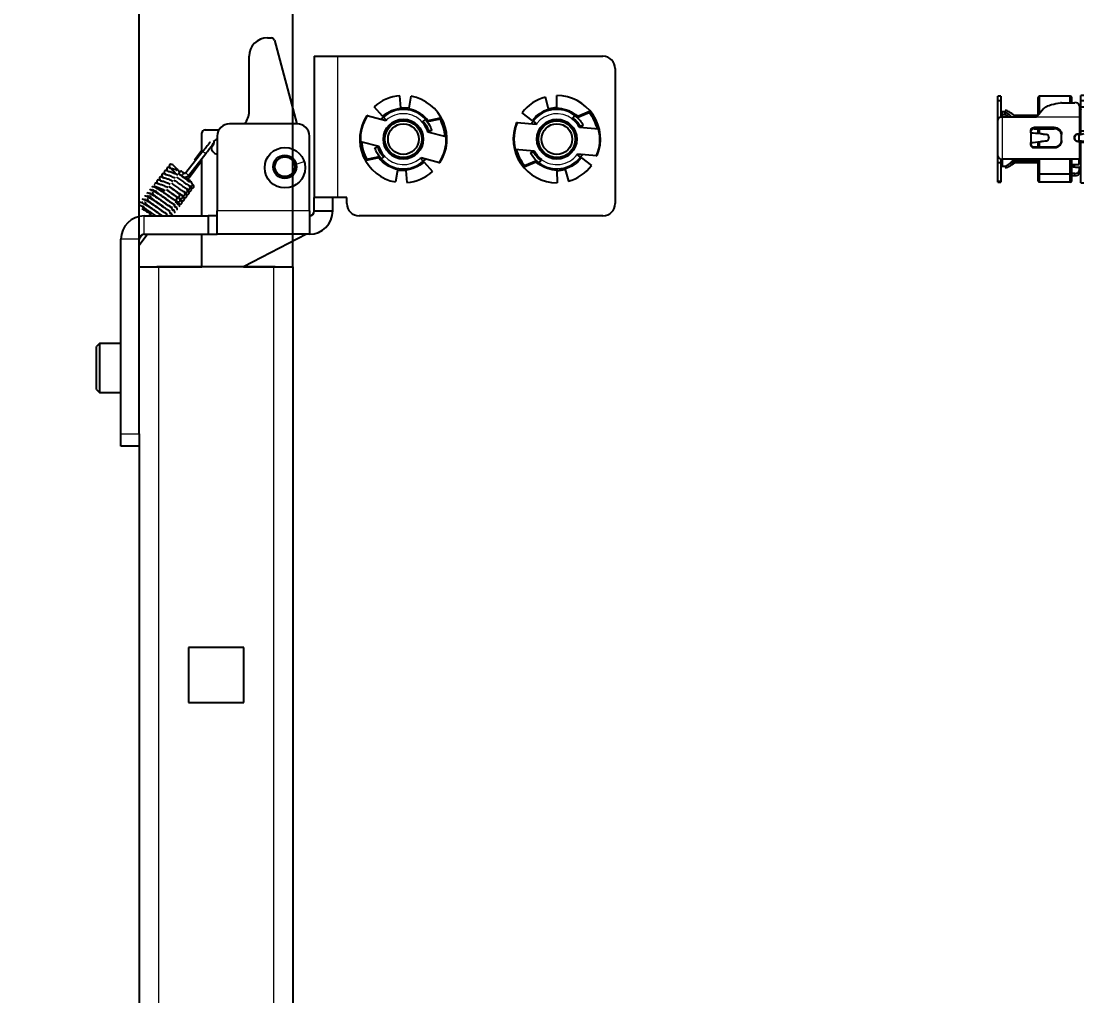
# Model space of a CAD drawing. Header units: millimetres. Extents: x -656 to 1253, y 650 to 1898.
# Drawn here: x 322.5 to 495.5, y 1626.6 to 1785.4 of the extents above; entities that cross this region are included whole.
import ezdxf

# ---------------------------------------------------------------- set-up
doc = ezdxf.new("R2010")
doc.units = ezdxf.units.MM
doc.layers.add('FORMAT', color=7, linetype='Continuous')
doc.styles.add('SLDTEXTSTYLE0', font='TXT', dxfattribs={"width": 0.75})
doc.dimstyles.new('SLDDIMSTYLE1', dxfattribs={"dimtxt": 20, "dimasz": 10, "dimexe": 0, "dimexo": 0.0625, "dimgap": 5, "dimtad": 2, "dimdec": 1, "dimrnd": 1e-09, "dimzin": 12, "dimdsep": 46, "dimtxsty": 'SLDTEXTSTYLE0', "dimsah": 1, "dimcen": 0.09, "dimadec": 0, "dimazin": 3, "dimtfac": 1, "dimtmove": 0, "dimatfit": 0, "dimfxl": 0, "dimfrac": 2, "dimtolj": 1, "dimtzin": 12, "dimarcsym": 0})

# ---------------------------------------------------------------- blocks, each defined once
blk = doc.blocks.new('_D_6')
at = {"layer": 'FORMAT'}
for p, q in [((341.72, 1810.47), (322.49, 1810.47)), ((341.72, 1745.37), (341.72, 1811.47)), ((341.72, 1810.47), (366.72, 1810.47)), ((366.72, 1745.37), (366.72, 1811.47)), ((366.72, 1810.47), (385.95, 1810.47))]:
    blk.add_line(p, q, dxfattribs=at)
for points in [[(341.72, 1810.47), (331.72, 1812.01), (331.72, 1808.93)], [(366.72, 1810.47), (376.72, 1808.93), (376.72, 1812.01)]]:
    blk.add_solid(points, dxfattribs=at)
at = {"layer": 'FORMAT', "insert": (339.44, 1836.25), "char_height": 20, "attachment_point": 1, "style": 'SLDTEXTSTYLE0'}
blk.add_mtext('25', dxfattribs=at)

msp = doc.modelspace()

# ---------------------------------------------------------------- linework, layer by layer
at = {"color": 7, "linetype": 'Continuous', "lineweight": 25}
for p, q in [((362.61, 1782.66), (363.22, 1782.66)), ((363.71, 1782.29), (367.38, 1768.66)), ((359.61, 1770.66), (359.61, 1779.66)), ((370.22, 1779.66), (370.22, 1756.66)), ((370.22, 1779.66), (374.02, 1779.66)), ((374.02, 1779.66), (417.22, 1779.66)), ((419.22, 1777.66), (419.22, 1755.66)), ((384.32, 1771.25), (384.16, 1773.23)), ((385.65, 1771.18), (386.01, 1773.14)), ((408.38, 1771.09), (407.86, 1773.01)), ((409.7, 1771.27), (409.7, 1773.26)), ((482.03, 1773.16), (481.53, 1773.16)), ((481.53, 1772.4), (481.53, 1773.16)), ((482.03, 1772.4), (481.53, 1772.4)), ((481.53, 1769.33), (481.53, 1772.4)), ((482.03, 1773.16), (482.03, 1772.4)), ((482.03, 1772.4), (482.03, 1769.74)), ((488.24, 1773.16), (488.13, 1772.96)), ((488.13, 1772.96), (488.24, 1773.16)), ((488.13, 1770.11), (488.13, 1772.96)), ((488.24, 1773.16), (488.24, 1770.24)), ((493.33, 1773.16), (488.24, 1773.16)), ((491.93, 1772.1), (494.08, 1772.1)), ((493.53, 1773.04), (493.33, 1773.16)), ((493.33, 1772.1), (493.33, 1773.16)), ((493.33, 1773.16), (493.53, 1773.04)), ((493.53, 1773.04), (493.53, 1772.1)), ((495.53, 1773.26), (495.03, 1773.26)), ((495.03, 1772.48), (495.03, 1773.26)), ((495.03, 1771.43), (495.03, 1772.48)), ((495.03, 1772.48), (495.53, 1772.48)), ((381.34, 1769.91), (379.97, 1771.43)), ((385.6, 1771.21), (384.37, 1771.28)), ((405.7, 1769.22), (404.07, 1770.46)), ((409.65, 1771.29), (408.43, 1771.12)), ((412.78, 1770.17), (412.66, 1770.02)), ((412.78, 1770.17), (413.11, 1769.9)), ((412.87, 1769.81), (415.04, 1770.71)), ((414.98, 1770.47), (413.02, 1769.65)), ((414.98, 1770.47), (415.04, 1770.71)), ((482.73, 1770.62), (482.23, 1770.62)), ((482.23, 1770.62), (482.23, 1770.16)), ((482.23, 1770.16), (482.73, 1770.16)), ((482.73, 1770.16), (482.73, 1770.62)), ((488.98, 1771.1), (487.83, 1769.76)), ((494.83, 1771.6), (494.83, 1769.76)), ((495.03, 1767.45), (495.03, 1771.43)), ((495.03, 1771.43), (495.53, 1771.43)), ((367.42, 1768.66), (356.42, 1768.66)), ((378.89, 1769.94), (378.77, 1770.02)), ((381.85, 1769.15), (378.84, 1769.96)), ((381.04, 1769.37), (381.48, 1769.76)), ((381.34, 1769.91), (381.48, 1769.76)), ((381.48, 1769.76), (381.94, 1769.24)), ((381.81, 1769.39), (381.62, 1769.21)), ((388.33, 1769.4), (387.81, 1768.93)), ((388.09, 1768.87), (387.9, 1768.83)), ((387.92, 1769.04), (387.97, 1769.05)), ((388.47, 1769.54), (388.33, 1769.4)), ((388.47, 1769.54), (388.74, 1769.21)), ((388.49, 1769.16), (390.79, 1769.65)), ((390.69, 1769.42), (388.61, 1768.98)), ((390.69, 1769.42), (390.79, 1769.65)), ((403.28, 1768.8), (403.15, 1768.85)), ((406.34, 1768.57), (403.24, 1768.8)), ((405.51, 1768.63), (405.86, 1769.1)), ((405.7, 1769.22), (405.86, 1769.1)), ((405.86, 1769.1), (406.42, 1768.67)), ((406.26, 1768.79), (406.1, 1768.58)), ((406.35, 1768.73), (406.19, 1768.58)), ((412.66, 1770.02), (412.24, 1769.46)), ((412.33, 1769.58), (412.38, 1769.6)), ((412.53, 1769.45), (412.35, 1769.37)), ((481.54, 1769.33), (481.53, 1769.33)), ((481.53, 1769.24), (481.53, 1769.33)), ((481.53, 1763.38), (481.53, 1769.24)), ((487.83, 1769.76), (482.23, 1769.76)), ((484.23, 1769.76), (484.23, 1770.02)), ((488.05, 1770.02), (484.23, 1770.02)), ((495.03, 1770), (494.87, 1769.96)), ((351.92, 1763.98), (351.92, 1767.16)), ((352.42, 1767.66), (354.69, 1767.66)), ((391.71, 1766.51), (388.71, 1767.32)), ((389.36, 1767.58), (388.88, 1767.43)), ((416.53, 1767.8), (413.42, 1768.04)), ((414.02, 1768.41), (413.57, 1768.18)), ((486.93, 1767.2), (486.93, 1767.58)), ((486.93, 1767.2), (486.93, 1765.61)), ((490.73, 1768.05), (487.43, 1768.05)), ((487.43, 1767.86), (490.73, 1767.86)), ((488.13, 1767.13), (488.13, 1767.86)), ((488.24, 1767.86), (488.24, 1767.11)), ((491.93, 1765.93), (491.93, 1766.89)), ((494.58, 1767.04), (494.83, 1767.04)), ((494.58, 1766.95), (494.83, 1766.95)), ((494.73, 1766.95), (494.73, 1765.81)), ((495.53, 1767.45), (495.03, 1767.45)), ((495.03, 1767.08), (495.03, 1767.45)), ((354.42, 1766.66), (354.42, 1754.46)), ((369.42, 1754.46), (369.42, 1766.66)), ((377.73, 1765.8), (380.74, 1765)), ((486.93, 1765.22), (486.93, 1765.61)), ((488.13, 1764.88), (488.13, 1765.72)), ((488.24, 1765.73), (488.24, 1764.88)), ((489.21, 1765.87), (489.27, 1765.87)), ((489.85, 1766.41), (489.85, 1766.37)), ((494.03, 1766.33), (494.03, 1766.49)), ((494.58, 1765.81), (494.83, 1765.81)), ((494.58, 1765.77), (494.83, 1765.77)), ((495.03, 1765.76), (495.03, 1765.6)), ((495.53, 1765.6), (495.03, 1765.6)), ((495.03, 1759.06), (495.03, 1765.6)), ((352.08, 1764.18), (349.29, 1760.65)), ((349.76, 1760.28), (352.55, 1763.81)), ((351.92, 1764.29), (350.71, 1762.75)), ((352.55, 1763.81), (352.55, 1763.81)), ((378.76, 1762.89), (380.83, 1763.33)), ((380.08, 1764.74), (380.56, 1764.88)), ((381.12, 1762.91), (381.64, 1763.38)), ((381.35, 1763.45), (381.55, 1763.49)), ((381.53, 1763.28), (381.48, 1763.27)), ((402.92, 1764.51), (406.02, 1764.28)), ((405.43, 1763.9), (405.87, 1764.13)), ((413.58, 1763.22), (413.02, 1763.64)), ((413.1, 1763.75), (416.2, 1763.52)), ((413.1, 1763.59), (413.25, 1763.74)), ((413.18, 1763.52), (413.34, 1763.73)), ((413.94, 1763.69), (413.58, 1763.22)), ((416.16, 1763.52), (416.29, 1763.46)), ((481.53, 1762.31), (481.53, 1763.38)), ((487.43, 1764.88), (490.73, 1764.88)), ((490.73, 1764.74), (487.43, 1764.74)), ((349.9, 1759.96), (351.92, 1762.69)), ((351.92, 1753.66), (351.92, 1763.01)), ((380.95, 1763.16), (378.65, 1762.67)), ((378.65, 1762.67), (378.76, 1762.89)), ((380.97, 1762.78), (380.7, 1763.1)), ((380.97, 1762.78), (381.12, 1762.91)), ((387.97, 1762.55), (387.5, 1763.07)), ((387.6, 1763.16), (390.6, 1762.36)), ((387.63, 1762.93), (387.83, 1763.1)), ((388.4, 1762.95), (387.97, 1762.55)), ((388.1, 1762.41), (387.97, 1762.55)), ((388.1, 1762.41), (389.47, 1760.88)), ((390.56, 1762.37), (390.68, 1762.29)), ((406.57, 1762.51), (404.41, 1761.6)), ((404.41, 1761.6), (404.47, 1761.84)), ((404.47, 1761.84), (406.42, 1762.66)), ((406.66, 1762.14), (406.34, 1762.41)), ((406.66, 1762.14), (406.78, 1762.3)), ((406.78, 1762.3), (407.21, 1762.86)), ((406.91, 1762.87), (407.1, 1762.94)), ((407.12, 1762.74), (407.07, 1762.72)), ((413.74, 1763.1), (413.58, 1763.22)), ((413.74, 1763.1), (415.37, 1761.86)), ((482.03, 1762.31), (481.53, 1762.31)), ((481.53, 1759.24), (481.53, 1762.31)), ((482.03, 1762.93), (482.03, 1762.31)), ((482.03, 1762.31), (482.03, 1759.24)), ((484.23, 1762.91), (482.23, 1762.91)), ((482.73, 1761.69), (482.23, 1761.69)), ((484.23, 1762.3), (483.55, 1762.3)), ((487.83, 1762.55), (483.83, 1762.55)), ((494.83, 1762.91), (484.23, 1762.91)), ((488.05, 1762.3), (484.23, 1762.3)), ((487.83, 1762.91), (487.83, 1762.55)), ((488.13, 1762.21), (487.83, 1762.55)), ((487.84, 1762.91), (488.13, 1762.58)), ((488.13, 1760.56), (488.13, 1762.91)), ((488.24, 1762.91), (488.24, 1760.48)), ((493.33, 1760.48), (493.33, 1762.91)), ((493.53, 1762.91), (493.53, 1760.53)), ((493.53, 1762.01), (494.73, 1762.01)), ((494.73, 1762.93), (494.73, 1762.01)), ((495.03, 1762.32), (494.73, 1762.38)), ((495.03, 1762.06), (494.73, 1762.15)), ((494.83, 1762.36), (494.83, 1762.91)), ((494.83, 1761.08), (494.83, 1761.53)), ((348.17, 1760.51), (348.56, 1760.21)), ((348.93, 1760.68), (348.54, 1760.99)), ((348.56, 1760.21), (348.64, 1760.14)), ((349.01, 1760.61), (348.93, 1760.68)), ((349.29, 1760.65), (349.29, 1760.65)), ((383.79, 1761.13), (383.43, 1759.18)), ((383.84, 1761.1), (385.07, 1761.04)), ((385.13, 1761.06), (385.28, 1759.08)), ((409.74, 1761.04), (409.75, 1759.06)), ((409.8, 1761.02), (411.02, 1761.19)), ((411.06, 1761.22), (411.59, 1759.31)), ((488.24, 1760.48), (488.13, 1760.56)), ((488.13, 1759.36), (488.13, 1760.56)), ((493.33, 1760.48), (488.24, 1760.48)), ((488.24, 1760.48), (488.24, 1759.16)), ((493.53, 1760.53), (493.33, 1760.48)), ((493.33, 1759.16), (493.33, 1760.48)), ((494.08, 1760.58), (493.53, 1760.58)), ((493.53, 1760.53), (493.53, 1759.27)), ((493.53, 1760.21), (494.08, 1760.21)), ((494.83, 1761.08), (494.83, 1760.71)), ((344.25, 1758.89), (344.2, 1758.86)), ((344.2, 1758.52), (344.25, 1758.47)), ((344.88, 1757.95), (344.87, 1758.1)), ((482.03, 1759.24), (481.53, 1759.24)), ((481.53, 1759.16), (481.53, 1759.24)), ((481.53, 1759.16), (482.03, 1759.16)), ((482.03, 1759.24), (482.03, 1759.16)), ((488.13, 1759.36), (488.24, 1759.16)), ((488.24, 1759.16), (488.13, 1759.36)), ((488.13, 1759.36), (488.13, 1759.36)), ((493.33, 1759.16), (488.24, 1759.16)), ((493.33, 1759.16), (493.53, 1759.27)), ((493.53, 1759.27), (493.33, 1759.16)), ((495.03, 1759.06), (495.53, 1759.06)), ((342.59, 1756.48), (342.64, 1756.43)), ((342.99, 1756.99), (343.04, 1756.94)), ((343.4, 1757.5), (343.44, 1757.45)), ((343.68, 1756.42), (343.67, 1756.56)), ((343.8, 1758.01), (343.85, 1757.96)), ((344.08, 1756.93), (344.07, 1757.08)), ((344.48, 1757.44), (344.47, 1757.59)), ((374.02, 1756.66), (370.22, 1756.66)), ((370.22, 1754.46), (370.22, 1756.66)), ((373.22, 1754.46), (373.22, 1756.66)), ((375.52, 1756.66), (374.02, 1756.66)), ((375.52, 1755.66), (375.52, 1756.66)), ((341.79, 1755.45), (341.83, 1755.41)), ((342.11, 1754.88), (342.15, 1754.84)), ((342.19, 1755.97), (342.24, 1755.92)), ((342.88, 1755.39), (342.87, 1755.54)), ((343.28, 1755.91), (343.27, 1756.05)), ((347.1, 1754.98), (347.04, 1755.03)), ((347.67, 1755.15), (347.85, 1755.07)), ((342.52, 1753.66), (352.92, 1753.66)), ((343.03, 1754.32), (343.41, 1754.02)), ((343.39, 1753.79), (343.51, 1753.71)), ((343.41, 1754.02), (343.49, 1753.95)), ((343.52, 1753.67), (343.51, 1753.66)), ((344.14, 1753.66), (344.16, 1753.81)), ((346.33, 1753.64), (346.22, 1753.7)), ((346.3, 1753.71), (346.46, 1753.62)), ((352.92, 1753.66), (352.92, 1750.66)), ((354.42, 1753.66), (352.92, 1753.66)), ((354.42, 1750.66), (354.42, 1754.46)), ((369.42, 1754.46), (369.42, 1750.66)), ((370.22, 1754.46), (373.22, 1754.46)), ((417.22, 1753.66), (377.52, 1753.66)), ((338.72, 1718.16), (338.72, 1749.86)), ((342.25, 1750.61), (341.72, 1749.9)), ((341.72, 1718.16), (341.72, 1749.86)), ((341.79, 1750.17), (342.04, 1750.5)), ((341.83, 1749.04), (343.02, 1750.65)), ((342.52, 1750.66), (352.92, 1750.66)), ((351.92, 1745.36), (351.92, 1750.66)), ((352.92, 1750.66), (354.42, 1750.66)), ((369.42, 1750.66), (354.42, 1750.66)), ((368.92, 1750.66), (358.68, 1745.36)), ((341.72, 1748.89), (341.83, 1749.04)), ((341.83, 1749.04), (341.83, 1749.04)), ((341.72, 1745.36), (344.82, 1745.36)), ((344.82, 1745.37), (344.57, 1745.36)), ((344.82, 1745.37), (351.92, 1745.37)), ((363.62, 1745.36), (344.82, 1745.36)), ((358.7, 1745.37), (363.62, 1745.37)), ((363.62, 1745.36), (366.72, 1745.36)), ((366.72, 1745.36), (366.72, 873.73)), ((335.22, 1732.86), (334.72, 1732.36)), ((334.72, 1725.36), (334.72, 1732.36)), ((338.72, 1732.86), (335.22, 1732.86)), ((335.22, 1732.86), (335.22, 1724.86)), ((334.72, 1725.36), (335.22, 1724.86)), ((335.22, 1724.86), (338.72, 1724.86)), ((338.72, 1716.16), (338.72, 1718.16)), ((341.72, 1718.16), (341.72, 1716.16)), ((341.72, 1716.16), (338.72, 1716.16)), ((341.72, 1716.16), (341.72, 881.36)), ((358.72, 1683.36), (349.72, 1683.36)), ((349.72, 1683.36), (349.72, 1674.36)), ((358.72, 1674.36), (358.72, 1683.36)), ((349.72, 1674.36), (358.72, 1674.36))]:
    msp.add_line(p, q, dxfattribs=at)
at = {"color": 8, "linetype": 'Continuous', "lineweight": 18}
for p, q in [((374.02, 1779.66), (374.02, 1756.66)), ((482.23, 1769.76), (482.23, 1762.91)), ((494.83, 1769.76), (487.83, 1769.76)), ((494.83, 1767.04), (494.83, 1769.76)), ((487.43, 1768.05), (487.43, 1767.86)), ((490.73, 1767.86), (490.73, 1768.05)), ((494.58, 1767.04), (494.58, 1766.95)), ((494.58, 1765.81), (494.58, 1765.77)), ((494.83, 1762.91), (494.83, 1765.77)), ((352.08, 1764.18), (352.08, 1764.18)), ((487.43, 1764.88), (487.43, 1764.74)), ((490.73, 1764.74), (490.73, 1764.88)), ((367.27, 1762.09), (368.59, 1762.5)), ((482.23, 1762.55), (482.23, 1762.3)), ((494.08, 1760.21), (494.08, 1760.58)), ((342.52, 1750.66), (342.52, 1753.66)), ((369.42, 1754.46), (354.42, 1754.46)), ((341.72, 1749.86), (338.72, 1749.86)), ((344.82, 1745.36), (344.82, 1745.37)), ((344.82, 1745.36), (344.82, 885.98)), ((363.62, 1745.36), (363.62, 1745.37)), ((363.62, 870.83), (363.62, 1745.36)), ((338.72, 1718.16), (341.72, 1718.16))]:
    msp.add_line(p, q, dxfattribs=at)
at = {"color": 7, "linetype": 'Continuous', "lineweight": 25, "flags": 128}
for points in [[(482.23, 1770.02), (482.09, 1770.01), (482.03, 1769.99)], [(482.23, 1762.55), (482.09, 1762.56), (482.03, 1762.58)], [(482.23, 1762.3), (482.09, 1762.31), (482.03, 1762.32)], [(343.01, 1750.66), (343.02, 1750.65), (343.01, 1750.66)]]:
    msp.add_lwpolyline(points, dxfattribs=at)
at = {"color": 8, "linetype": 'Continuous', "lineweight": 18, "flags": 128}
for points in [[(494.01, 1762.01), (494.01, 1761.96), (494, 1761.81), (493.99, 1761.67), (493.99, 1761.57), (493.99, 1761.57), (493.99, 1761.57)], [(348.56, 1760.21), (348.56, 1760.21), (348.57, 1760.22), (348.62, 1760.27), (348.68, 1760.34), (348.75, 1760.43), (348.82, 1760.52), (348.88, 1760.6), (348.92, 1760.65), (348.93, 1760.68)], [(343.52, 1753.67), (343.52, 1753.67), (343.54, 1753.66)]]:
    msp.add_lwpolyline(points, dxfattribs=at)
at = {"color": 7, "linetype": 'Continuous', "lineweight": 25}
for centre, radius in [((384.72, 1766.16), 3.25), ((384.72, 1766.16), 3), ((384.72, 1766.16), 2.5), ((409.72, 1766.16), 3.25), ((409.72, 1766.16), 3), ((409.72, 1766.16), 2.5), ((365.44, 1761.51), 3.3), ((365.42, 1761.66), 1.9), ((365.42, 1761.66), 1.61)]:
    msp.add_circle(centre, radius, dxfattribs=at)
for centre, radius, start, end in [((362.61, 1779.66), 3, 90, 180), ((363.22, 1782.16), 0.5, 15.0795, 90), ((417.22, 1777.66), 2, 0, 90), ((384.72, 1766.16), 7.1, 94.5192, 132.0192), ((384.72, 1766.16), 7.1, 327.0192, 79.5192), ((409.72, 1766.16), 7.1, 105.2121, 142.7121), ((409.72, 1766.16), 7.1, 337.7121, 90.2121), ((491.93, 1771), 1.1, 89.9618, 100.1433), ((494.18, 1771.45), 0.665, 13.4486, 98.9562), ((356.61, 1770.66), 3, 318.1897, 0), ((384.72, 1766.16), 4.85, 42.0192, 132.0192), ((409.72, 1766.16), 4.85, 52.7121, 142.7121), ((409.72, 1766.16), 6.8, 14.1439, 39.3765), ((409.72, 1766.16), 7, 13.5992, 40.5992), ((356.42, 1766.66), 2, 90, 180), ((367.42, 1766.66), 2, 0, 90), ((384.72, 1766.16), 7.1, 147.0192, 259.5192), ((384.72, 1766.16), 7, 147.1321, 182.9064), ((384.72, 1766.16), 4.15, 132.0192, 133.8162), ((384.72, 1766.16), 4.15, 16.2223, 42.0192), ((384.72, 1766.16), 6.8, 3.4511, 28.6836), ((384.72, 1766.16), 7, 2.9064, 29.9064), ((409.72, 1766.16), 7.1, 157.7121, 270.2121), ((409.72, 1766.16), 7, 157.825, 193.5992), ((409.72, 1766.16), 4.15, 142.7121, 144.5091), ((409.72, 1766.16), 4.15, 26.9151, 52.7121), ((482.15, 1769.13), 0.63, 82.8557, 170.3631), ((494.85, 1769.94), 0.18, 262.8557, 350.3631), ((352.42, 1767.16), 0.5, 90, 180), ((409.72, 1766.16), 7, 337.825, 13.5992), ((494.88, 1767.34), 0.306, 260.9096, 299.7098), ((495, 1768.01), 1.07, 260.9096, 299.7098), ((354.67, 1764.91), 1.25, 101.537, 137.2226), ((384.72, 1766.16), 7, 182.9064, 209.9064), ((384.72, 1766.16), 6.8, 183.4511, 208.6836), ((384.72, 1766.16), 4.15, 196.2223, 222.0192), ((384.72, 1766.16), 7, 327.1321, 2.9064), ((495, 1763.55), 2.27, 76.5937, 94.3958), ((494.88, 1765.13), 0.648, 76.5937, 94.3958), ((354.67, 1764.91), 1.25, 180, 258.463), ((409.72, 1766.16), 7, 193.5992, 220.5992), ((409.72, 1766.16), 6.8, 194.1439, 219.3765), ((409.72, 1766.16), 4.15, 206.9151, 232.7121), ((409.72, 1766.16), 4.15, 322.7121, 324.5091), ((482.13, 1763.52), 0.62, 193.4486, 278.9562), ((353.33, 1765.85), 4.05, 229.7314, 232.4533), ((384.72, 1766.16), 4.85, 222.0192, 312.0192), ((384.72, 1766.16), 4.15, 312.0192, 313.8162), ((409.72, 1766.16), 4.85, 232.7121, 322.7121), ((409.72, 1766.16), 7.1, 285.2121, 322.7121), ((494.86, 1762.74), 0.177, 13.4486, 98.9562), ((494.85, 1762.38), 0.18, 9.6369, 97.1443), ((384.72, 1766.16), 7.1, 274.5192, 312.0192), ((494.18, 1761.24), 0.665, 261.0438, 346.5514), ((494.18, 1760.87), 0.665, 261.0438, 346.5514), ((377.52, 1755.66), 2, 180, 270), ((417.22, 1755.66), 2, 270, 0), ((342.52, 1749.86), 3.8, 90, 180), ((369.42, 1754.46), 0.8, 270, 0), ((369.42, 1754.46), 3.8, 270, 0), ((342.52, 1749.86), 0.8, 90, 180), ((363.62, 1742.27), 3.1, 85.3967, 90)]:
    msp.add_arc(centre, radius, start, end, dxfattribs=at)
at = {"color": 8, "linetype": 'Continuous', "lineweight": 18}
for centre, radius, start, end in [((384.72, 1766.16), 5.05, 94.5192, 132.0192), ((384.72, 1766.16), 4.15, 42.0192, 132.0192), ((384.72, 1766.16), 5.05, 42.0192, 79.5192), ((409.72, 1766.16), 5.05, 105.2121, 142.7121), ((409.72, 1766.16), 4.15, 52.7121, 142.7121), ((409.72, 1766.16), 5.05, 52.7121, 90.2121), ((363.12, 1777.68), 17.44, 230.7113, 232.6809), ((384.72, 1766.16), 4.15, 222.0192, 312.0192), ((409.72, 1766.16), 4.15, 232.7121, 322.7121), ((384.72, 1766.16), 5.05, 222.0192, 259.5192), ((384.72, 1766.16), 5.05, 274.5192, 312.0192), ((409.72, 1766.16), 5.05, 232.7121, 270.2121), ((409.72, 1766.16), 5.05, 285.2121, 322.7121), ((346.65, 1762.09), 2.78, 315.5111, 327.8892), ((360.2, 1773.98), 17.22, 230.7026, 232.6978), ((355.45, 1767.9), 9.69, 233.0415, 235.052), ((344.43, 1758.71), 0.295, 115.8344, 267.3472), ((342.43, 1755.06), 1.43, 313.3522, 323.8809), ((342.5, 1755.01), 1.45, 313.3721, 323.9619), ((343.37, 1751.33), 2.75, 233.1851, 236.0311)]:
    msp.add_arc(centre, radius, start, end, dxfattribs=at)
at = {"color": 7, "linetype": 'Continuous', "lineweight": 25}
for points, knots in [([(488.98, 1771.1), (489.15, 1771.24), (489.5, 1771.54), (490.48, 1771.86), (491.25, 1772), (491.73, 1772.09)], [0, 0, 0, 0, 0.254027, 0.526591, 1, 1, 1, 1]), ([(384.17, 1770.98), (384.21, 1771.12), (384.26, 1771.29), (384.36, 1771.23), (384.37, 1771.22)], [0, 0, 0, 0, 0.832234, 1, 1, 1, 1]), ([(385.77, 1770.89), (385.74, 1771.04), (385.71, 1771.22), (385.61, 1771.16), (385.6, 1771.15)], [0, 0, 0, 0, 0.832234, 1, 1, 1, 1]), ([(408.29, 1770.79), (408.3, 1770.94), (408.32, 1771.12), (408.42, 1771.07), (408.44, 1771.07)], [0, 0, 0, 0, 0.832234, 1, 1, 1, 1]), ([(409.87, 1771), (409.82, 1771.14), (409.76, 1771.31), (409.67, 1771.24), (409.65, 1771.23)], [0, 0, 0, 0, 0.832234, 1, 1, 1, 1]), ([(482.23, 1769.76), (482.23, 1769.76), (482.23, 1769.94), (482.23, 1770.05), (482.23, 1770.16)], [0, 0, 0, 0, 0.000208, 1, 1, 1, 1]), ([(484.23, 1770.02), (483.95, 1770.23), (483.45, 1770.61), (482.95, 1770.81), (482.73, 1770.9)], [0, 0, 0, 0, 0.559911, 1, 1, 1, 1]), ([(483.83, 1769.76), (483.69, 1769.9), (483.32, 1770.25), (482.95, 1770.48), (482.73, 1770.62)], [0, 0, 0, 0, 0.4035618, 1, 1, 1, 1]), ([(483.39, 1769.76), (483.39, 1769.76), (483.17, 1769.94), (482.95, 1770.05), (482.73, 1770.16)], [0, 0, 0, 0, 0.000208, 1, 1, 1, 1]), ([(495.03, 1770.97), (495.03, 1770.95), (495.02, 1770.91), (495.01, 1770.86), (494.97, 1770.8), (494.9, 1770.79), (494.85, 1770.79), (494.83, 1770.79)], [0, 0, 0, 0, 0.1953532, 0.3776399, 0.5390508, 0.7822387, 1, 1, 1, 1]), ([(495.03, 1770.67), (495.03, 1770.65), (495.02, 1770.62), (495.01, 1770.56), (494.97, 1770.51), (494.9, 1770.51), (494.85, 1770.51), (494.83, 1770.51)], [0, 0, 0, 0, 0.1953018, 0.3775407, 0.5389091, 0.7613833, 1, 1, 1, 1]), ([(387.95, 1769.07), (388.17, 1768.79), (388.57, 1768.29), (388.79, 1767.69), (388.88, 1767.43)], [0, 0, 0, 0, 0.559785, 1, 1, 1, 1]), ([(388.33, 1769.4), (388.56, 1769.09), (388.99, 1768.52), (389.25, 1767.87), (389.36, 1767.58)], [0, 0, 0, 0, 0.559866, 1, 1, 1, 1]), ([(412.36, 1769.62), (412.63, 1769.38), (413.1, 1768.96), (413.43, 1768.42), (413.57, 1768.18)], [0, 0, 0, 0, 0.559785, 1, 1, 1, 1]), ([(412.66, 1770.02), (412.95, 1769.75), (413.48, 1769.28), (413.85, 1768.68), (414.02, 1768.41)], [0, 0, 0, 0, 0.559866, 1, 1, 1, 1]), ([(486.93, 1767.58), (486.93, 1767.63), (486.94, 1767.74), (487.03, 1767.88), (487.16, 1767.99), (487.3, 1768.04), (487.39, 1768.05), (487.43, 1768.05)], [0, 0, 0, 0, 0.2143729, 0.4287785, 0.6425919, 0.8566662, 1, 1, 1, 1]), ([(487.43, 1767.86), (487.37, 1767.85), (487.26, 1767.84), (487.11, 1767.76), (487, 1767.64), (486.94, 1767.51), (486.93, 1767.42), (486.93, 1767.38)], [0, 0, 0, 0, 0.214385, 0.428772, 0.643033, 0.856802, 1, 1, 1, 1]), ([(486.93, 1767.2), (487.43, 1767.18), (488.1, 1767.14), (488.99, 1766.99), (489.3, 1766.95), (489.45, 1766.92)], [0, 0, 0, 0, 0.587693, 0.790818, 1, 1, 1, 1]), ([(489.85, 1766.41), (489.85, 1766.47), (489.84, 1766.58), (489.77, 1766.73), (489.65, 1766.85), (489.54, 1766.91), (489.47, 1766.92), (489.45, 1766.92)], [0, 0, 0, 0, 0.225883, 0.451767, 0.67765, 0.903524, 1, 1, 1, 1]), ([(490.73, 1768.05), (490.86, 1768.04), (491.13, 1768.01), (491.49, 1767.82), (491.76, 1767.54), (491.91, 1767.2), (491.92, 1766.98), (491.93, 1766.89)], [0, 0, 0, 0, 0.213238, 0.42649, 0.63916, 0.849598, 1, 1, 1, 1]), ([(491.93, 1766.68), (491.92, 1766.82), (491.89, 1767.08), (491.69, 1767.43), (491.4, 1767.69), (491.06, 1767.83), (490.83, 1767.85), (490.73, 1767.86)], [0, 0, 0, 0, 0.212376, 0.424979, 0.633479, 0.843609, 1, 1, 1, 1]), ([(494.03, 1766.49), (494.03, 1766.55), (494.05, 1766.68), (494.14, 1766.84), (494.28, 1766.96), (494.43, 1767.03), (494.54, 1767.04), (494.58, 1767.04)], [0, 0, 0, 0, 0.214305, 0.42865, 0.642279, 0.856223, 1, 1, 1, 1]), ([(494.58, 1766.95), (494.52, 1766.94), (494.39, 1766.93), (494.23, 1766.84), (494.1, 1766.7), (494.04, 1766.54), (494.03, 1766.44), (494.03, 1766.4)], [0, 0, 0, 0, 0.214319, 0.428642, 0.642812, 0.856387, 1, 1, 1, 1]), ([(353.23, 1765.72), (353.2, 1765.68), (353.13, 1765.56), (352.86, 1765.19), (352.47, 1764.68), (352.19, 1764.33), (352.08, 1764.18)], [0, 0, 0, 0, 0.120445, 0.428404, 0.764758, 1, 1, 1, 1]), ([(352.55, 1763.81), (352.64, 1763.92), (352.9, 1764.25), (353.3, 1764.78), (353.67, 1765.29), (353.82, 1765.53), (353.88, 1765.64), (353.91, 1765.71), (353.92, 1765.79), (353.9, 1765.84), (353.9, 1765.87)], [0, 0, 0, 0, 0.122972, 0.357795, 0.597296, 0.840144, 0.906241, 0.947144, 0.977555, 1, 1, 1, 1]), ([(353.44, 1764.78), (353.51, 1764.88), (353.7, 1765.16), (353.81, 1765.34), (353.86, 1765.44), (353.88, 1765.5), (353.9, 1765.57), (353.89, 1765.63), (353.89, 1765.65)], [0, 0, 0, 0, 0.2437654, 0.6985451, 0.834124, 0.900377, 0.9525728, 1, 1, 1, 1]), ([(486.93, 1765.61), (487.43, 1765.64), (488.1, 1765.7), (488.99, 1765.85), (489.3, 1765.87), (489.45, 1765.89)], [0, 0, 0, 0, 0.587693, 0.790818, 1, 1, 1, 1]), ([(486.93, 1765.37), (486.93, 1765.32), (486.94, 1765.2), (487.03, 1765.06), (487.16, 1764.95), (487.3, 1764.89), (487.39, 1764.89), (487.43, 1764.88)], [0, 0, 0, 0, 0.214295, 0.42863, 0.64223, 0.856153, 1, 1, 1, 1]), ([(487.43, 1764.74), (487.37, 1764.74), (487.26, 1764.75), (487.11, 1764.84), (487, 1764.96), (486.94, 1765.1), (486.93, 1765.19), (486.93, 1765.22)], [0, 0, 0, 0, 0.214445, 0.428893, 0.643239, 0.857188, 1, 1, 1, 1]), ([(489.45, 1765.89), (489.5, 1765.9), (489.6, 1765.91), (489.72, 1766.01), (489.81, 1766.14), (489.85, 1766.27), (489.85, 1766.35), (489.85, 1766.37)], [0, 0, 0, 0, 0.225867, 0.451734, 0.677598, 0.903479, 1, 1, 1, 1]), ([(490.73, 1764.88), (490.86, 1764.9), (491.13, 1764.92), (491.49, 1765.12), (491.76, 1765.42), (491.91, 1765.76), (491.92, 1765.98), (491.93, 1766.08)], [0, 0, 0, 0, 0.212875, 0.425767, 0.637937, 0.847353, 1, 1, 1, 1]), ([(491.93, 1765.93), (491.92, 1765.79), (491.89, 1765.53), (491.69, 1765.17), (491.39, 1764.91), (491.05, 1764.76), (490.82, 1764.74), (490.73, 1764.74)], [0, 0, 0, 0, 0.212833, 0.42585, 0.635542, 0.846587, 1, 1, 1, 1]), ([(494.03, 1766.37), (494.03, 1766.3), (494.05, 1766.18), (494.14, 1766.02), (494.28, 1765.89), (494.43, 1765.82), (494.54, 1765.82), (494.58, 1765.81)], [0, 0, 0, 0, 0.2142108, 0.4284707, 0.641842, 0.8556018, 1, 1, 1, 1]), ([(494.58, 1765.77), (494.52, 1765.78), (494.39, 1765.79), (494.23, 1765.89), (494.1, 1766.03), (494.04, 1766.18), (494.03, 1766.28), (494.03, 1766.33)], [0, 0, 0, 0, 0.2143929, 0.4287887, 0.6430611, 0.8568545, 1, 1, 1, 1]), ([(381.12, 1762.91), (380.88, 1763.23), (380.45, 1763.79), (380.2, 1764.45), (380.08, 1764.74)], [0, 0, 0, 0, 0.559866, 1, 1, 1, 1]), ([(381.49, 1763.25), (381.27, 1763.53), (380.88, 1764.03), (380.66, 1764.62), (380.56, 1764.88)], [0, 0, 0, 0, 0.559785, 1, 1, 1, 1]), ([(406.78, 1762.3), (406.49, 1762.56), (405.97, 1763.04), (405.59, 1763.64), (405.43, 1763.9)], [0, 0, 0, 0, 0.559866, 1, 1, 1, 1]), ([(407.09, 1762.7), (406.82, 1762.93), (406.34, 1763.35), (406.01, 1763.89), (405.87, 1764.13)], [0, 0, 0, 0, 0.559785, 1, 1, 1, 1]), ([(347.66, 1760.48), (347.47, 1760.72), (347.18, 1761.11), (346.78, 1761.45), (346.47, 1761.57), (346.28, 1761.54), (346.2, 1761.42), (346.17, 1761.17), (346.31, 1761), (346.41, 1760.88)], [0, 0, 0, 0, 0.254321, 0.402331, 0.510907, 0.662194, 0.742939, 0.830862, 1, 1, 1, 1]), ([(348.21, 1760.81), (347.98, 1761.12), (347.63, 1761.57), (347.18, 1761.96), (346.88, 1762.08), (346.68, 1762.05), (346.6, 1761.93), (346.57, 1761.68), (346.71, 1761.51), (346.81, 1761.39)], [0, 0, 0, 0, 0.298435, 0.437746, 0.539892, 0.682205, 0.758172, 0.840902, 1, 1, 1, 1]), ([(411.16, 1761.52), (411.14, 1761.38), (411.13, 1761.2), (411.02, 1761.24), (411.01, 1761.25)], [0, 0, 0, 0, 0.832234, 1, 1, 1, 1]), ([(482.23, 1762.91), (482.23, 1762.64), (482.23, 1762.16), (482.23, 1761.83), (482.23, 1761.69)], [0, 0, 0, 0, 0.559866, 1, 1, 1, 1]), ([(484.23, 1762.91), (483.95, 1762.64), (483.45, 1762.16), (482.95, 1761.83), (482.73, 1761.69)], [0, 0, 0, 0, 0.559911, 1, 1, 1, 1]), ([(484.23, 1762.3), (483.95, 1762.09), (483.45, 1761.71), (482.95, 1761.51), (482.73, 1761.42)], [0, 0, 0, 0, 0.559911, 1, 1, 1, 1]), ([(493.83, 1761.62), (493.83, 1761.65), (493.83, 1761.73), (493.83, 1761.86), (493.83, 1761.96), (493.83, 1762.01), (493.83, 1762.01)], [0, 0, 0, 0, 0.239432, 0.627389, 0.999313, 1, 1, 1, 1]), ([(493.99, 1761.57), (493.96, 1761.57), (493.91, 1761.58), (493.86, 1761.59), (493.83, 1761.6), (493.83, 1761.61), (493.83, 1761.62)], [0, 0, 0, 0, 0.266331, 0.548449, 0.829136, 1, 1, 1, 1]), ([(495.03, 1761.34), (495.03, 1761.36), (495.02, 1761.4), (495.01, 1761.46), (494.97, 1761.51), (494.89, 1761.52), (494.73, 1761.54), (494.42, 1761.56), (494.15, 1761.57), (493.99, 1761.57)], [0, 0, 0, 0, 0.052051, 0.100621, 0.143629, 0.208426, 0.277664, 0.558659, 1, 1, 1, 1]), ([(345.72, 1759.77), (345.66, 1759.82), (345.51, 1759.95), (345.26, 1760.04), (345.07, 1760.01), (344.99, 1759.88), (344.96, 1759.64), (345.11, 1759.46), (345.2, 1759.35)], [0, 0, 0, 0, 0.116537, 0.277021, 0.500692, 0.620012, 0.749896, 1, 1, 1, 1]), ([(346.12, 1760.28), (346.06, 1760.33), (345.92, 1760.46), (345.67, 1760.55), (345.47, 1760.52), (345.39, 1760.39), (345.36, 1760.15), (345.51, 1759.98), (345.61, 1759.86)], [0, 0, 0, 0, 0.116662, 0.277125, 0.500752, 0.620068, 0.749961, 1, 1, 1, 1]), ([(345.7, 1759.88), (345.72, 1759.88), (345.75, 1759.87), (346.06, 1759.81), (346.55, 1759.62), (346.95, 1759.42), (347.16, 1759.31)], [0, 0, 0, 0, 0.148432, 0.395597, 0.682188, 1, 1, 1, 1]), ([(346.53, 1760.78), (346.47, 1760.84), (346.32, 1760.97), (346.07, 1761.05), (345.88, 1761.03), (345.79, 1760.9), (345.77, 1760.66), (345.91, 1760.49), (346.01, 1760.37)], [0, 0, 0, 0, 0.116786, 0.27723, 0.500813, 0.620123, 0.750026, 1, 1, 1, 1]), ([(346.11, 1760.39), (346.12, 1760.39), (346.16, 1760.38), (346.46, 1760.32), (346.95, 1760.12), (347.35, 1759.92), (347.57, 1759.82)], [0, 0, 0, 0, 0.148836, 0.396558, 0.683727, 1, 1, 1, 1]), ([(346.51, 1760.9), (346.53, 1760.89), (346.56, 1760.89), (346.87, 1760.83), (347.36, 1760.63), (347.76, 1760.43), (347.97, 1760.33)], [0, 0, 0, 0, 0.149242, 0.397523, 0.685271, 1, 1, 1, 1]), ([(346.9, 1761.41), (346.9, 1761.41), (346.87, 1761.39), (346.98, 1761.41), (347.27, 1761.33), (347.59, 1761.21), (347.8, 1761.11), (347.82, 1761.1)], [0, 0, 0, 0, 0.021612, 0.277034, 0.594005, 0.961278, 1, 1, 1, 1]), ([(347.77, 1760), (347.99, 1759.84), (348.43, 1759.53), (349.02, 1759.11), (349.45, 1758.82), (349.83, 1758.59), (350.06, 1758.48), (350.23, 1758.51), (350.33, 1758.58), (350.4, 1758.71), (350.4, 1758.87), (350.22, 1759.12), (349.81, 1759.53), (349.44, 1759.85), (349.28, 1760)], [0, 0, 0, 0, 0.120536, 0.230319, 0.323379, 0.401055, 0.520119, 0.560242, 0.586543, 0.610259, 0.649844, 0.769232, 0.897485, 1, 1, 1, 1]), ([(348.42, 1760.75), (348.3, 1760.85), (348.1, 1761.02), (347.93, 1761.17), (347.87, 1761.23)], [0, 0, 0, 0, 0.607446, 1, 1, 1, 1]), ([(349.9, 1759.12), (349.89, 1759.15), (349.85, 1759.23), (349.63, 1759.4), (349.32, 1759.63), (348.98, 1759.87), (348.57, 1760.16), (348.29, 1760.37), (348.14, 1760.47)], [0, 0, 0, 0, 0.134267, 0.352185, 0.489336, 0.645657, 0.817803, 1, 1, 1, 1]), ([(348.64, 1760.14), (348.72, 1760.09), (348.89, 1759.98), (349.21, 1759.96), (349.5, 1760.04), (349.67, 1760.17), (349.75, 1760.26), (349.76, 1760.28)], [0, 0, 0, 0, 0.241852, 0.482958, 0.724075, 0.954441, 1, 1, 1, 1]), ([(349.29, 1760.65), (349.27, 1760.63), (349.23, 1760.59), (349.16, 1760.57), (349.08, 1760.57), (349.03, 1760.59), (349.01, 1760.61), (349.01, 1760.61)], [0, 0, 0, 0, 0.241711, 0.48172, 0.722059, 0.953296, 1, 1, 1, 1]), ([(349.59, 1759.72), (349.61, 1759.72), (349.72, 1759.76), (349.82, 1759.86), (349.89, 1759.95), (349.9, 1759.96)], [0, 0, 0, 0, 0.133594, 0.857024, 1, 1, 1, 1]), ([(383.67, 1761.42), (383.7, 1761.28), (383.73, 1761.1), (383.83, 1761.15), (383.85, 1761.16)], [0, 0, 0, 0, 0.832234, 1, 1, 1, 1]), ([(385.27, 1761.34), (385.23, 1761.2), (385.18, 1761.02), (385.09, 1761.09), (385.07, 1761.1)], [0, 0, 0, 0, 0.832234, 1, 1, 1, 1]), ([(409.57, 1761.31), (409.62, 1761.17), (409.69, 1761), (409.77, 1761.07), (409.79, 1761.08)], [0, 0, 0, 0, 0.8322341, 1, 1, 1, 1]), ([(347.79, 1756), (347.76, 1756.01), (347.71, 1756.03), (347.51, 1756.16), (347.27, 1756.32), (346.94, 1756.55), (346.55, 1756.82), (346.07, 1757.16), (345.52, 1757.56), (344.95, 1757.92), (344.46, 1758.19), (344.1, 1758.36), (343.83, 1758.44), (343.81, 1758.38), (343.8, 1758.35)], [0, 0, 0, 0, 0.070834, 0.14046, 0.204799, 0.262083, 0.352331, 0.418393, 0.506857, 0.631338, 0.705759, 0.792061, 0.890442, 1, 1, 1, 1]), ([(344.22, 1758.49), (344.3, 1758.42), (344.46, 1758.28), (344.86, 1758.11), (345.28, 1757.9), (345.59, 1757.72), (345.75, 1757.63)], [0, 0, 0, 0, 0.25864, 0.513489, 0.757273, 1, 1, 1, 1]), ([(344.62, 1758.94), (344.6, 1758.95), (344.56, 1758.98), (344.49, 1759), (344.42, 1759), (344.35, 1758.99), (344.28, 1758.96), (344.25, 1758.92), (344.24, 1758.91)], [0, 0, 0, 0, 0.1682096, 0.3345969, 0.492682, 0.6397125, 0.8954551, 1, 1, 1, 1]), ([(344.91, 1758.75), (344.85, 1758.8), (344.71, 1758.93), (344.48, 1759.02), (344.37, 1758.98), (344.31, 1758.96)], [0, 0, 0, 0, 0.263202, 0.622339, 1, 1, 1, 1]), ([(344.56, 1758.42), (344.51, 1758.39), (344.43, 1758.34), (344.53, 1758.35), (344.83, 1758.29), (345.33, 1758.09), (345.74, 1757.89), (345.95, 1757.78)], [0, 0, 0, 0, 0.186775, 0.339781, 0.529853, 0.7504, 1, 1, 1, 1]), ([(345.31, 1759.26), (345.25, 1759.31), (345.11, 1759.44), (344.86, 1759.53), (344.67, 1759.5), (344.59, 1759.37), (344.56, 1759.14), (344.7, 1758.97), (344.79, 1758.86)], [0, 0, 0, 0, 0.118567, 0.282042, 0.509898, 0.631431, 0.76371, 1, 1, 1, 1]), ([(344.89, 1758.86), (344.91, 1758.86), (344.94, 1758.86), (345.25, 1758.8), (345.74, 1758.6), (346.14, 1758.4), (346.36, 1758.29)], [0, 0, 0, 0, 0.147626, 0.393684, 0.679125, 1, 1, 1, 1]), ([(345.3, 1759.37), (345.31, 1759.37), (345.35, 1759.36), (345.65, 1759.31), (346.14, 1759.11), (346.55, 1758.91), (346.76, 1758.8)], [0, 0, 0, 0, 0.148028, 0.394639, 0.680654, 1, 1, 1, 1]), ([(348.15, 1756.73), (348.16, 1756.74), (348.19, 1756.77), (348.35, 1757.03), (348.24, 1757.18), (348.01, 1757.37), (347.69, 1757.6), (347.35, 1757.84), (346.95, 1758.13), (346.67, 1758.33), (346.53, 1758.43)], [0, 0, 0, 0, 0.06549, 0.304753, 0.416324, 0.564262, 0.657467, 0.763613, 0.880393, 1, 1, 1, 1]), ([(346.56, 1758.47), (346.78, 1758.31), (347.21, 1758), (347.8, 1757.59), (348.24, 1757.29), (348.62, 1757.06), (348.85, 1756.96), (349.02, 1756.98), (349.12, 1757.05), (349.19, 1757.17), (349.19, 1757.34), (349.13, 1757.46), (348.99, 1757.6), (348.99, 1757.6)], [0, 0, 0, 0, 0.154222, 0.297017, 0.418176, 0.519128, 0.673905, 0.726098, 0.760317, 0.791174, 0.842698, 0.998007, 1, 1, 1, 1]), ([(346.96, 1758.98), (347.19, 1758.82), (347.62, 1758.51), (348.2, 1758.1), (348.64, 1757.8), (349.02, 1757.57), (349.25, 1757.47), (349.43, 1757.49), (349.53, 1757.56), (349.6, 1757.68), (349.59, 1757.85), (349.53, 1757.97), (349.39, 1758.11), (349.39, 1758.11)], [0, 0, 0, 0, 0.15508, 0.29788, 0.419005, 0.519987, 0.674799, 0.726992, 0.761209, 0.792065, 0.843578, 0.998885, 1, 1, 1, 1]), ([(347.36, 1759.49), (347.59, 1759.33), (348.02, 1759.02), (348.61, 1758.61), (349.05, 1758.31), (349.43, 1758.08), (349.66, 1757.98), (349.83, 1758), (349.93, 1758.07), (350, 1758.19), (349.99, 1758.36), (349.93, 1758.48), (349.79, 1758.62), (349.79, 1758.62)], [0, 0, 0, 0, 0.1559383, 0.298743, 0.4198335, 0.5208454, 0.6756923, 0.7278856, 0.7621012, 0.7929537, 0.8444574, 0.9997624, 1, 1, 1, 1]), ([(349.58, 1757.8), (349.58, 1757.8), (349.74, 1757.7), (349.88, 1757.66), (350.06, 1757.69), (350.16, 1757.76), (350.22, 1757.89), (350.22, 1758.05), (350.1, 1758.19), (350.01, 1758.3)], [0, 0, 0, 0, 0.004376, 0.328637, 0.438627, 0.511376, 0.576808, 0.684045, 1, 1, 1, 1]), ([(349.98, 1758.31), (350.1, 1758.25), (350.28, 1758.18), (350.45, 1758.21), (350.55, 1758.28), (350.61, 1758.41), (350.6, 1758.58), (350.49, 1758.74), (350.29, 1758.93), (350.23, 1758.99)], [0, 0, 0, 0, 0.2852526, 0.3830352, 0.4477057, 0.5058708, 0.6011865, 0.8857906, 1, 1, 1, 1]), ([(346.18, 1753.96), (346.15, 1753.97), (346.09, 1754), (345.89, 1754.12), (345.64, 1754.29), (345.31, 1754.52), (344.92, 1754.79), (344.45, 1755.13), (343.89, 1755.53), (343.32, 1755.89), (342.83, 1756.16), (342.48, 1756.32), (342.22, 1756.4), (342.2, 1756.34), (342.18, 1756.31)], [0, 0, 0, 0, 0.073219, 0.142955, 0.207336, 0.264609, 0.354761, 0.420957, 0.509511, 0.633948, 0.708354, 0.794802, 0.893243, 1, 1, 1, 1]), ([(346.58, 1754.47), (346.55, 1754.48), (346.5, 1754.51), (346.3, 1754.63), (346.05, 1754.8), (345.72, 1755.02), (345.33, 1755.3), (344.85, 1755.64), (344.3, 1756.03), (343.73, 1756.4), (343.24, 1756.67), (342.88, 1756.83), (342.62, 1756.91), (342.6, 1756.85), (342.59, 1756.82)], [0, 0, 0, 0, 0.072622, 0.142331, 0.206702, 0.263977, 0.354153, 0.420316, 0.508847, 0.633296, 0.707705, 0.794116, 0.892543, 1, 1, 1, 1]), ([(346.98, 1754.98), (346.96, 1754.99), (346.9, 1755.02), (346.7, 1755.14), (346.46, 1755.3), (346.12, 1755.53), (345.74, 1755.81), (345.26, 1756.15), (344.71, 1756.54), (344.14, 1756.91), (343.65, 1757.18), (343.29, 1757.34), (343.02, 1757.42), (343, 1757.36), (342.99, 1757.33)], [0, 0, 0, 0, 0.072026, 0.141707, 0.206067, 0.263346, 0.353545, 0.419675, 0.508183, 0.632643, 0.707056, 0.793431, 0.891842, 1, 1, 1, 1]), ([(343.01, 1756.96), (343.09, 1756.89), (343.25, 1756.75), (343.53, 1756.63), (343.67, 1756.56)], [0, 0, 0, 0, 0.508452, 1, 1, 1, 1]), ([(343.08, 1756.48), (343.05, 1756.45), (343, 1756.39), (343.2, 1756.1), (343.55, 1755.84), (343.99, 1755.52), (344.52, 1755.14), (345.06, 1754.76), (345.52, 1754.43), (345.88, 1754.19), (346.19, 1753.99), (346.28, 1753.95), (346.33, 1753.93)], [0, 0, 0, 0, 0.1427499, 0.2619936, 0.3570662, 0.4306182, 0.5240847, 0.6464493, 0.7220785, 0.8081681, 0.9021378, 1, 1, 1, 1]), ([(347.39, 1755.49), (347.36, 1755.5), (347.3, 1755.53), (347.11, 1755.65), (346.86, 1755.81), (346.53, 1756.04), (346.14, 1756.31), (345.67, 1756.66), (345.11, 1757.05), (344.54, 1757.41), (344.05, 1757.69), (343.69, 1757.85), (343.43, 1757.93), (343.4, 1757.87), (343.39, 1757.84)], [0, 0, 0, 0, 0.07143, 0.141083, 0.205433, 0.262714, 0.352938, 0.419034, 0.50752, 0.631991, 0.706407, 0.792746, 0.891142, 1, 1, 1, 1]), ([(343.48, 1756.99), (343.45, 1756.96), (343.41, 1756.9), (343.61, 1756.61), (343.95, 1756.34), (344.4, 1756.03), (344.93, 1755.65), (345.46, 1755.27), (345.93, 1754.94), (346.29, 1754.69), (346.59, 1754.5), (346.68, 1754.46), (346.73, 1754.44)], [0, 0, 0, 0, 0.143336, 0.262559, 0.357673, 0.431245, 0.524711, 0.647074, 0.722736, 0.80884, 0.9028, 1, 1, 1, 1]), ([(343.67, 1757.28), (343.68, 1757.27), (343.77, 1757.2), (343.92, 1757.14), (344.07, 1757.08)], [0, 0, 0, 0, 0.062662, 1, 1, 1, 1]), ([(343.82, 1757.98), (343.9, 1757.91), (344.06, 1757.77), (344.33, 1757.65), (344.47, 1757.59)], [0, 0, 0, 0, 0.505287, 1, 1, 1, 1]), ([(343.88, 1757.5), (343.86, 1757.47), (343.81, 1757.41), (344.01, 1757.12), (344.36, 1756.85), (344.81, 1756.54), (345.33, 1756.16), (345.87, 1755.77), (346.34, 1755.45), (346.69, 1755.2), (346.99, 1755.01), (347.09, 1754.97), (347.13, 1754.95)], [0, 0, 0, 0, 0.1439216, 0.2631249, 0.3582809, 0.4318714, 0.5253369, 0.6476999, 0.7233932, 0.8095128, 0.9034626, 1, 1, 1, 1]), ([(344.29, 1757.84), (344.33, 1757.77), (344.42, 1757.63), (344.77, 1757.36), (345.21, 1757.04), (345.74, 1756.67), (346.27, 1756.28), (346.74, 1755.95), (347.1, 1755.71), (347.4, 1755.52), (347.49, 1755.48), (347.54, 1755.46)], [0, 0, 0, 0, 0.129197, 0.241784, 0.328839, 0.439376, 0.58409, 0.673647, 0.775514, 0.886613, 1, 1, 1, 1]), ([(345.75, 1757.45), (345.97, 1757.29), (346.4, 1756.98), (346.99, 1756.57), (347.43, 1756.28), (347.81, 1756.04), (348.04, 1755.94), (348.22, 1755.96), (348.32, 1756.03), (348.39, 1756.15), (348.38, 1756.32), (348.32, 1756.44), (348.18, 1756.58), (348.18, 1756.58)], [0, 0, 0, 0, 0.1525048, 0.2952884, 0.4165152, 0.5174099, 0.6721151, 0.7243069, 0.7585292, 0.7893918, 0.8409347, 0.9962497, 1, 1, 1, 1]), ([(347.75, 1756.22), (347.75, 1756.23), (347.79, 1756.26), (347.95, 1756.52), (347.83, 1756.67), (347.6, 1756.86), (347.29, 1757.09), (346.95, 1757.33), (346.54, 1757.62), (346.27, 1757.82), (346.12, 1757.92)], [0, 0, 0, 0, 0.065581, 0.305104, 0.416757, 0.564843, 0.658165, 0.764421, 0.881295, 1, 1, 1, 1]), ([(346.16, 1757.96), (346.38, 1757.8), (346.81, 1757.49), (347.39, 1757.08), (347.83, 1756.78), (348.21, 1756.55), (348.44, 1756.45), (348.62, 1756.47), (348.72, 1756.54), (348.79, 1756.66), (348.78, 1756.83), (348.72, 1756.95), (348.58, 1757.09), (348.58, 1757.09)], [0, 0, 0, 0, 0.153363, 0.296153, 0.417346, 0.518269, 0.67301, 0.725203, 0.759423, 0.790284, 0.841817, 0.997129, 1, 1, 1, 1]), ([(348.38, 1756.25), (348.39, 1756.24), (348.57, 1756.15), (348.72, 1756.09), (348.9, 1756.12), (349, 1756.19), (349.07, 1756.32), (349.05, 1756.49), (348.99, 1756.6), (348.86, 1756.73), (348.85, 1756.74)], [0, 0, 0, 0, 0.026667, 0.341775, 0.448732, 0.519486, 0.583132, 0.687475, 0.998784, 1, 1, 1, 1]), ([(348.78, 1756.77), (348.79, 1756.76), (348.96, 1756.67), (349.11, 1756.61), (349.29, 1756.64), (349.39, 1756.72), (349.45, 1756.84), (349.45, 1757.01), (349.33, 1757.15), (349.24, 1757.26)], [0, 0, 0, 0, 0.019383, 0.33748, 0.445428, 0.516833, 0.581062, 0.68635, 1, 1, 1, 1]), ([(349.18, 1757.28), (349.18, 1757.28), (349.35, 1757.19), (349.5, 1757.14), (349.67, 1757.16), (349.77, 1757.24), (349.84, 1757.36), (349.83, 1757.53), (349.72, 1757.67), (349.63, 1757.78)], [0, 0, 0, 0, 0.011955, 0.333103, 0.442062, 0.514132, 0.578957, 0.68521, 1, 1, 1, 1]), ([(345.42, 1753.66), (345.36, 1753.7), (345.22, 1753.79), (344.9, 1754.01), (344.52, 1754.28), (344.04, 1754.63), (343.49, 1755.02), (342.92, 1755.38), (342.43, 1755.65), (342.08, 1755.82), (341.81, 1755.89), (341.79, 1755.83), (341.78, 1755.8)], [0, 0, 0, 0, 0.062108, 0.129924, 0.236653, 0.315079, 0.419967, 0.567307, 0.655413, 0.757825, 0.874412, 1, 1, 1, 1]), ([(341.8, 1755.43), (341.89, 1755.36), (342.04, 1755.22), (342.33, 1755.09), (342.46, 1755.03)], [0, 0, 0, 0, 0.513134, 1, 1, 1, 1]), ([(342.13, 1754.86), (342.21, 1754.79), (342.38, 1754.66), (342.67, 1754.54), (342.81, 1754.48)], [0, 0, 0, 0, 0.512882, 1, 1, 1, 1]), ([(342.25, 1755.33), (342.25, 1755.32), (342.24, 1755.28), (342.4, 1755.08), (342.73, 1754.82), (343.18, 1754.5), (343.7, 1754.13), (344.13, 1753.82), (344.35, 1753.67), (344.37, 1753.66)], [0, 0, 0, 0, 0.013308, 0.242222, 0.424518, 0.565595, 0.744966, 0.9798, 1, 1, 1, 1]), ([(342.56, 1754.77), (342.56, 1754.77), (342.55, 1754.73), (342.72, 1754.53), (343.04, 1754.29), (343.33, 1754.1), (343.45, 1754.02)], [0, 0, 0, 0, 0.016293, 0.431071, 0.761426, 1, 1, 1, 1]), ([(342.67, 1755.97), (342.65, 1755.94), (342.6, 1755.88), (342.8, 1755.59), (343.14, 1755.33), (343.59, 1755.01), (344.11, 1754.64), (344.65, 1754.25), (345.11, 1753.93), (345.37, 1753.75), (345.46, 1753.69), (345.46, 1753.69)], [0, 0, 0, 0, 0.175544, 0.32281, 0.440155, 0.530953, 0.646365, 0.797463, 0.890809, 0.997094, 1, 1, 1, 1]), ([(342.87, 1756.25), (342.87, 1756.25), (342.97, 1756.18), (343.12, 1756.11), (343.27, 1756.05)], [0, 0, 0, 0, 0.061642, 1, 1, 1, 1]), ([(346.91, 1755), (346.93, 1755), (346.97, 1754.99), (347, 1754.96), (347.02, 1754.95)], [0, 0, 0, 0, 0.427242, 1, 1, 1, 1]), ([(347.09, 1754.53), (347.12, 1754.55), (347.18, 1754.59), (347.11, 1754.77), (346.99, 1754.93), (346.94, 1755)], [0, 0, 0, 0, 0.3798732, 0.7546269, 1, 1, 1, 1]), ([(347.31, 1754.58), (347.28, 1754.59), (347.22, 1754.61), (347.08, 1754.7), (347.01, 1754.74)], [0, 0, 0, 0, 0.519279, 1, 1, 1, 1]), ([(347.1, 1754.74), (347.17, 1754.7), (347.35, 1754.59), (347.42, 1754.57), (347.46, 1754.55)], [0, 0, 0, 0, 0.36803, 1, 1, 1, 1]), ([(347.13, 1754.59), (347.15, 1754.59), (347.19, 1754.6), (347.26, 1754.6), (347.33, 1754.58), (347.38, 1754.56), (347.4, 1754.54)], [0, 0, 0, 0, 0.21229, 0.467526, 0.736213, 1, 1, 1, 1]), ([(347.23, 1754.6), (347.25, 1754.59), (347.3, 1754.58), (347.33, 1754.56), (347.35, 1754.55)], [0, 0, 0, 0, 0.441798, 1, 1, 1, 1]), ([(347.45, 1754.15), (347.47, 1754.17), (347.53, 1754.22), (347.46, 1754.38), (347.34, 1754.53), (347.29, 1754.59)], [0, 0, 0, 0, 0.389937, 0.77371, 1, 1, 1, 1]), ([(347.32, 1755.51), (347.33, 1755.51), (347.38, 1755.5), (347.41, 1755.47), (347.43, 1755.46)], [0, 0, 0, 0, 0.42738, 1, 1, 1, 1]), ([(347.5, 1755.04), (347.52, 1755.06), (347.58, 1755.1), (347.52, 1755.28), (347.39, 1755.44), (347.34, 1755.51)], [0, 0, 0, 0, 0.3824423, 0.7567257, 1, 1, 1, 1]), ([(347.7, 1755.1), (347.67, 1755.11), (347.61, 1755.13), (347.47, 1755.21), (347.4, 1755.25)], [0, 0, 0, 0, 0.527758, 1, 1, 1, 1]), ([(347.55, 1755.99), (347.6, 1755.95), (347.79, 1755.84), (348.09, 1755.67), (348.34, 1755.57), (348.51, 1755.6), (348.61, 1755.67), (348.68, 1755.79), (348.67, 1755.96), (348.61, 1756.08), (348.47, 1756.21), (348.47, 1756.21)], [0, 0, 0, 0, 0.072256, 0.233409, 0.481096, 0.565186, 0.620818, 0.670861, 0.752913, 0.997672, 1, 1, 1, 1]), ([(347.55, 1755.12), (347.56, 1755.12), (347.59, 1755.13), (347.65, 1755.12), (347.72, 1755.11), (347.76, 1755.08), (347.78, 1755.07)], [0, 0, 0, 0, 0.122445, 0.407654, 0.707892, 1, 1, 1, 1]), ([(347.62, 1755.12), (347.64, 1755.12), (347.69, 1755.11), (347.72, 1755.09), (347.73, 1755.07)], [0, 0, 0, 0, 0.442019, 1, 1, 1, 1]), ([(347.9, 1755.55), (347.93, 1755.57), (347.99, 1755.61), (347.89, 1755.82), (347.77, 1756.01), (347.65, 1756.14), (347.64, 1756.15)], [0, 0, 0, 0, 0.332523, 0.65538, 0.968405, 1, 1, 1, 1]), ([(348.08, 1755.62), (348.05, 1755.63), (347.99, 1755.66), (347.83, 1755.75), (347.69, 1755.84), (347.65, 1755.86)], [0, 0, 0, 0, 0.410841, 0.814741, 1, 1, 1, 1]), ([(347.83, 1754.67), (347.86, 1754.69), (347.92, 1754.74), (347.85, 1754.91), (347.72, 1755.06), (347.67, 1755.11)], [0, 0, 0, 0, 0.392535, 0.775786, 1, 1, 1, 1]), ([(347.72, 1756.02), (347.74, 1756.02), (347.78, 1756.01), (347.81, 1755.98), (347.83, 1755.97)], [0, 0, 0, 0, 0.426986, 1, 1, 1, 1]), ([(347.95, 1755.64), (347.96, 1755.64), (347.98, 1755.65), (348.04, 1755.64), (348.1, 1755.63), (348.15, 1755.6), (348.17, 1755.59)], [0, 0, 0, 0, 0.044292, 0.355485, 0.683075, 1, 1, 1, 1]), ([(348.22, 1755.19), (348.25, 1755.22), (348.3, 1755.26), (348.22, 1755.46), (348.06, 1755.64), (347.98, 1755.73)], [0, 0, 0, 0, 0.348014, 0.68511, 1, 1, 1, 1]), ([(348.01, 1755.64), (348.03, 1755.64), (348.07, 1755.63), (348.1, 1755.61), (348.12, 1755.6)], [0, 0, 0, 0, 0.44173, 1, 1, 1, 1]), ([(343.49, 1753.95), (343.51, 1753.94), (343.55, 1753.9), (343.57, 1753.83), (343.57, 1753.75), (343.54, 1753.7), (343.53, 1753.68), (343.52, 1753.67)], [0, 0, 0, 0, 0.241895, 0.484471, 0.726557, 0.955709, 1, 1, 1, 1]), ([(346.11, 1753.98), (346.13, 1753.98), (346.17, 1753.97), (346.2, 1753.94), (346.22, 1753.93)], [0, 0, 0, 0, 0.425063, 1, 1, 1, 1]), ([(346.32, 1753.66), (346.31, 1753.7), (346.29, 1753.77), (346.19, 1753.91), (346.13, 1753.98)], [0, 0, 0, 0, 0.504298, 1, 1, 1, 1]), ([(346.51, 1754.49), (346.53, 1754.49), (346.57, 1754.48), (346.6, 1754.45), (346.62, 1754.44)], [0, 0, 0, 0, 0.426495, 1, 1, 1, 1]), ([(346.69, 1754.02), (346.72, 1754.04), (346.78, 1754.08), (346.71, 1754.26), (346.59, 1754.42), (346.54, 1754.49)], [0, 0, 0, 0, 0.377296, 0.752518, 1, 1, 1, 1]), ([(346.92, 1754.06), (346.89, 1754.07), (346.84, 1754.09), (346.68, 1754.18), (346.61, 1754.22)], [0, 0, 0, 0, 0.511282, 1, 1, 1, 1]), ([(346.7, 1754.22), (346.77, 1754.18), (346.96, 1754.07), (347.03, 1754.04), (347.08, 1754.03)], [0, 0, 0, 0, 0.381464, 1, 1, 1, 1]), ([(346.85, 1754.08), (346.87, 1754.07), (346.91, 1754.06), (346.94, 1754.04), (346.96, 1754.03)], [0, 0, 0, 0, 0.440988, 1, 1, 1, 1]), ([(347.06, 1753.63), (347.09, 1753.65), (347.14, 1753.7), (347.08, 1753.86), (346.95, 1754.01), (346.9, 1754.07)], [0, 0, 0, 0, 0.38733, 0.771624, 1, 1, 1, 1])]:
    msp.add_open_spline(points, degree=3, knots=knots, dxfattribs=at)
at = {"color": 8, "linetype": 'Continuous', "lineweight": 18}
msp.add_open_spline([(489.2, 1765.87), (489.22, 1765.87), (489.26, 1765.87), (489.33, 1765.88), (489.39, 1765.88), (489.44, 1765.89), (489.45, 1765.89)], degree=3, knots=[0, 0, 0, 0, 0.246022, 0.497638, 0.810556, 1, 1, 1, 1], dxfattribs=at)
at = {"color": 7, "linetype": 'Continuous', "lineweight": 25}
for points in [[(348.17, 1760.51), (348.16, 1760.52), (348.16, 1760.54), (348.19, 1760.6), (348.24, 1760.69), (348.31, 1760.78), (348.38, 1760.87), (348.45, 1760.94), (348.51, 1760.99), (348.53, 1760.99), (348.54, 1760.99)], [(343.04, 1754.43), (343.03, 1754.4), (343.01, 1754.35), (343.02, 1754.33), (343.02, 1754.32)], [(343.4, 1753.9), (343.39, 1753.87), (343.38, 1753.82), (343.39, 1753.8), (343.39, 1753.79)]]:
    msp.add_open_spline(points, degree=3, dxfattribs=at)

# ---------------------------------------------------------------- dimensions: what is measured, and where the dimension line sits
at = {"layer": 'FORMAT'}
dim = msp.add_linear_dim(base=(366.72, 1810.47), p1=(341.72, 1745.36), p2=(366.72, 1745.36), dimstyle='SLDDIMSTYLE1', dxfattribs=at)
dim.commit()
dim.dimension.update_dxf_attribs({"geometry": '_D_6', "text_midpoint": (354.22, 1810.47), "dimtype": 160})

doc.saveas('drawing.dxf')
